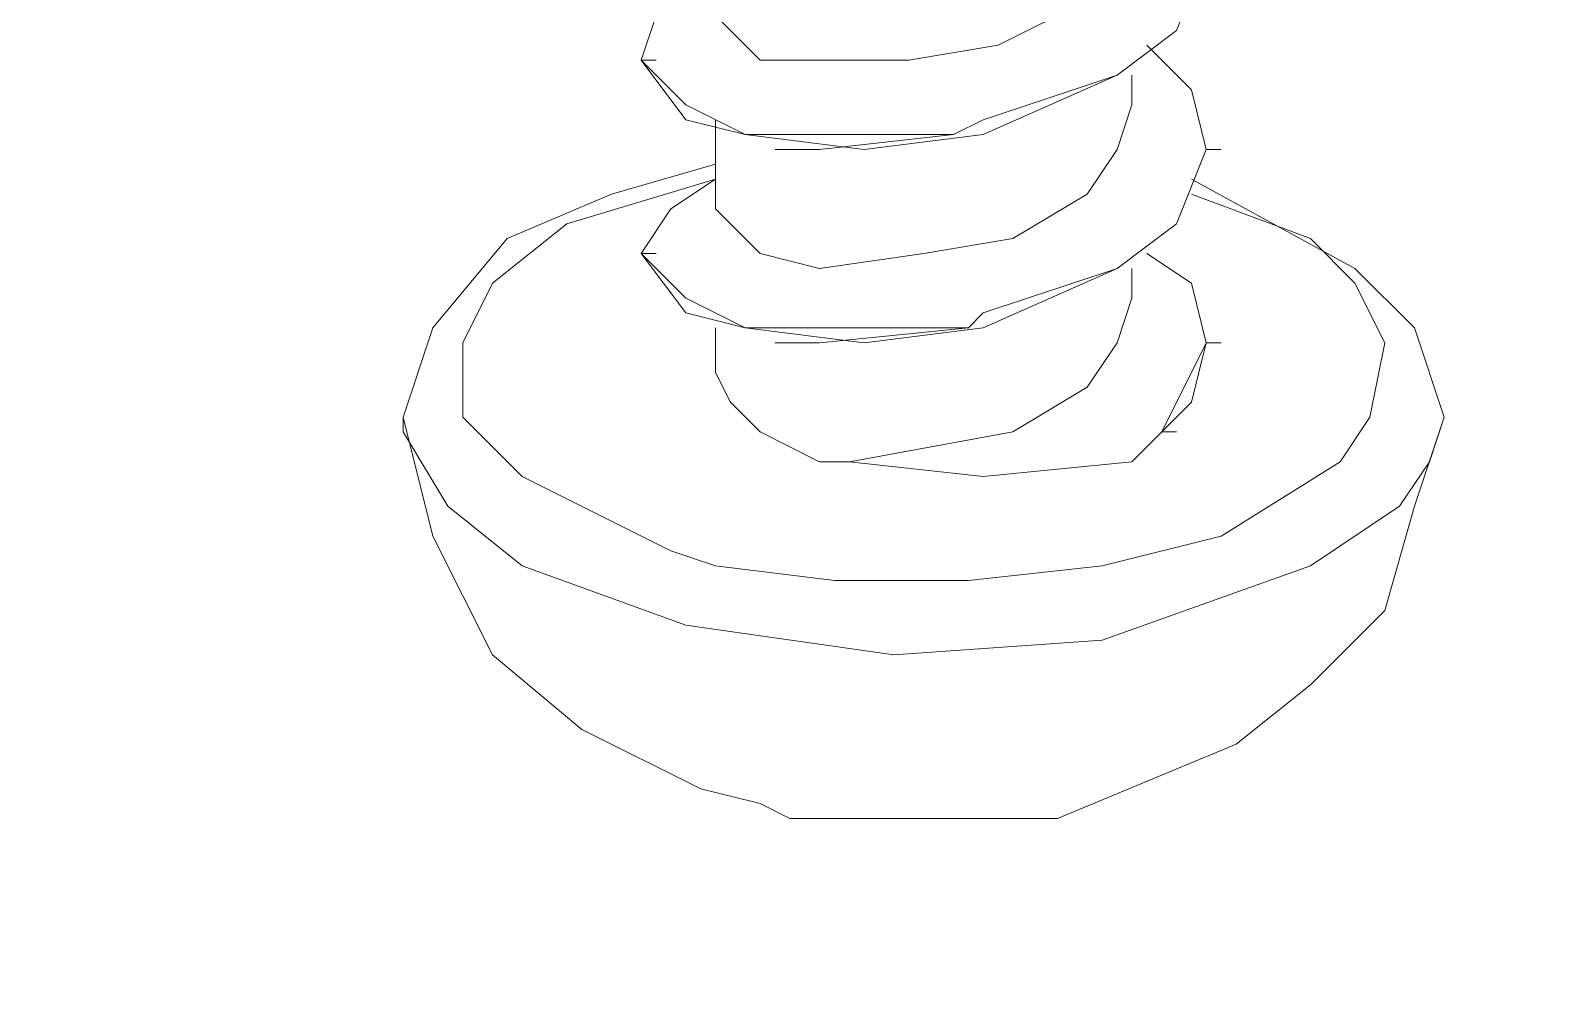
# Model space of a CAD drawing. Header units: centimetres. Extents: x -22.4 to 6.2, y -30.9 to -11.
# Drawn here: x -6.4321 to -5.9986, y -27.6791 to -27.4061 of the extents above; entities that cross this region are included whole.
import ezdxf

# ---------------------------------------------------------------- set-up
doc = ezdxf.new("R2010")
doc.units = ezdxf.units.CM
doc.header["$MEASUREMENT"] = 0
doc.layers.add('layer 1', color=7, linetype='Continuous')

msp = doc.modelspace()

# ---------------------------------------------------------------- linework, layer by layer
at = {"layer": 'layer 1', "lineweight": 9}
for points, knots in [([(-21.92211, -30.90598), (-21.92211, -30.90598), (6.24226, -30.90598), (6.24226, -30.90598), (6.24226, -30.90598), (6.24226, -30.90598), (6.24226, -11.33528), (6.24226, -11.33528), (6.24226, -11.33528), (6.24226, -11.33528), (-21.92211, -11.33528), (-21.92211, -11.33528), (-21.92211, -11.33528), (-21.92211, -11.33528), (-21.92211, -30.90598), (-21.92211, -30.90598)], [0, 0, 0, 0, 0.2, 0.2, 0.2, 0.2, 0.4, 0.4, 0.4, 0.4, 0.6, 0.6, 0.6, 0.6, 1, 1, 1, 1]), ([(-6.88905, -27.41453), (-6.88905, -27.41453), (-5.87729, -26.47474), (-5.87729, -26.47474), (-5.87729, -26.47474), (-5.87729, -26.47474), (-5.69102, -26.29694), (-5.69102, -26.29694)], [0, 0, 0, 0, 0.333333, 0.333333, 0.333333, 0.333333, 1, 1, 1, 1]), ([(-6.11859, -27.37219), (-6.11859, -27.37219), (-6.12282, -27.38489), (-6.12282, -27.38489), (-6.12282, -27.38489), (-6.12282, -27.38489), (-6.13129, -27.39759), (-6.13129, -27.39759), (-6.13129, -27.39759), (-6.13129, -27.39759), (-6.15669, -27.41029), (-6.15669, -27.41029), (-6.15669, -27.41029), (-6.15669, -27.41029), (-6.18209, -27.41453), (-6.18209, -27.41453), (-6.18209, -27.41453), (-6.18209, -27.41453), (-6.20749, -27.41453), (-6.20749, -27.41453)], [0, 0, 0, 0, 0.166667, 0.166667, 0.166667, 0.166667, 0.333333, 0.333333, 0.333333, 0.333333, 0.5, 0.5, 0.5, 0.5, 0.666667, 0.666667, 0.666667, 0.666667, 1, 1, 1, 1]), ([(-6.16092, -27.43146), (-6.16092, -27.43146), (-6.12282, -27.41876), (-6.12282, -27.41876), (-6.12282, -27.41876), (-6.12282, -27.41876), (-6.10589, -27.40606), (-6.10589, -27.40606), (-6.10589, -27.40606), (-6.10589, -27.40606), (-6.09742, -27.38489), (-6.09742, -27.38489)], [0, 0, 0, 0, 0.25, 0.25, 0.25, 0.25, 0.5, 0.5, 0.5, 0.5, 1, 1, 1, 1]), ([(-6.16092, -27.43569), (-6.16092, -27.43569), (-6.12282, -27.41876), (-6.12282, -27.41876), (-6.12282, -27.41876), (-6.12282, -27.41876), (-6.10589, -27.40606), (-6.10589, -27.40606), (-6.10589, -27.40606), (-6.10589, -27.40606), (-6.09742, -27.38489), (-6.09742, -27.38489)], [0, 0, 0, 0, 0.25, 0.25, 0.25, 0.25, 0.5, 0.5, 0.5, 0.5, 1, 1, 1, 1]), ([(-6.23712, -27.39336), (-6.23712, -27.39336), (-6.25405, -27.40183), (-6.25405, -27.40183), (-6.25405, -27.40183), (-6.25405, -27.40183), (-6.25829, -27.41453), (-6.25829, -27.41453)], [0, 0, 0, 0, 0.333333, 0.333333, 0.333333, 0.333333, 1, 1, 1, 1]), ([(-6.23712, -27.40183), (-6.23712, -27.40183), (-6.22442, -27.41453), (-6.22442, -27.41453), (-6.22442, -27.41453), (-6.22442, -27.41453), (-6.20749, -27.41453), (-6.20749, -27.41453)], [0, 0, 0, 0, 0.333333, 0.333333, 0.333333, 0.333333, 1, 1, 1, 1]), ([(-6.09742, -27.43993), (-6.09742, -27.43993), (-6.10165, -27.42299), (-6.10165, -27.42299), (-6.10165, -27.42299), (-6.10165, -27.42299), (-6.11435, -27.41029), (-6.11435, -27.41029)], [0, 0, 0, 0, 0.333333, 0.333333, 0.333333, 0.333333, 1, 1, 1, 1]), ([(-6.25829, -27.41453), (-6.25829, -27.41453), (-6.24559, -27.42723), (-6.24559, -27.42723), (-6.24559, -27.42723), (-6.24559, -27.42723), (-6.22865, -27.43569), (-6.22865, -27.43569)], [0, 0, 0, 0, 0.333333, 0.333333, 0.333333, 0.333333, 1, 1, 1, 1]), ([(-6.25829, -27.41453), (-6.25829, -27.41453), (-6.24559, -27.43146), (-6.24559, -27.43146), (-6.24559, -27.43146), (-6.24559, -27.43146), (-6.22865, -27.43569), (-6.22865, -27.43569)], [0, 0, 0, 0, 0.333333, 0.333333, 0.333333, 0.333333, 1, 1, 1, 1]), ([(-6.11859, -27.42723), (-6.11859, -27.42723), (-6.12282, -27.43993), (-6.12282, -27.43993), (-6.12282, -27.43993), (-6.12282, -27.43993), (-6.13129, -27.45263), (-6.13129, -27.45263), (-6.13129, -27.45263), (-6.13129, -27.45263), (-6.15245, -27.46533), (-6.15245, -27.46533), (-6.15245, -27.46533), (-6.15245, -27.46533), (-6.17785, -27.46956), (-6.17785, -27.46956), (-6.17785, -27.46956), (-6.17785, -27.46956), (-6.20749, -27.47379), (-6.20749, -27.47379)], [0, 0, 0, 0, 0.166667, 0.166667, 0.166667, 0.166667, 0.333333, 0.333333, 0.333333, 0.333333, 0.5, 0.5, 0.5, 0.5, 0.666667, 0.666667, 0.666667, 0.666667, 1, 1, 1, 1]), ([(-6.22865, -27.43569), (-6.22865, -27.43569), (-6.19479, -27.43993), (-6.19479, -27.43993), (-6.19479, -27.43993), (-6.19479, -27.43993), (-6.16092, -27.43569), (-6.16092, -27.43569)], [0, 0, 0, 0, 0.333333, 0.333333, 0.333333, 0.333333, 1, 1, 1, 1]), ([(-6.16092, -27.48649), (-6.16092, -27.48649), (-6.12282, -27.47379), (-6.12282, -27.47379), (-6.12282, -27.47379), (-6.12282, -27.47379), (-6.10589, -27.46109), (-6.10589, -27.46109), (-6.10589, -27.46109), (-6.10589, -27.46109), (-6.09742, -27.43993), (-6.09742, -27.43993)], [0, 0, 0, 0, 0.25, 0.25, 0.25, 0.25, 0.5, 0.5, 0.5, 0.5, 1, 1, 1, 1]), ([(-6.16092, -27.49073), (-6.16092, -27.49073), (-6.12282, -27.47379), (-6.12282, -27.47379), (-6.12282, -27.47379), (-6.12282, -27.47379), (-6.10589, -27.46109), (-6.10589, -27.46109), (-6.10589, -27.46109), (-6.10589, -27.46109), (-6.09742, -27.43993), (-6.09742, -27.43993)], [0, 0, 0, 0, 0.25, 0.25, 0.25, 0.25, 0.5, 0.5, 0.5, 0.5, 1, 1, 1, 1]), ([(-6.23712, -27.44416), (-6.23712, -27.44416), (-6.26675, -27.45263), (-6.26675, -27.45263), (-6.26675, -27.45263), (-6.26675, -27.45263), (-6.29639, -27.46533), (-6.29639, -27.46533), (-6.29639, -27.46533), (-6.29639, -27.46533), (-6.31755, -27.49073), (-6.31755, -27.49073), (-6.31755, -27.49073), (-6.31755, -27.49073), (-6.32602, -27.51613), (-6.32602, -27.51613)], [0, 0, 0, 0, 0.2, 0.2, 0.2, 0.2, 0.4, 0.4, 0.4, 0.4, 0.6, 0.6, 0.6, 0.6, 1, 1, 1, 1]), ([(-6.23712, -27.44839), (-6.23712, -27.44839), (-6.27945, -27.46109), (-6.27945, -27.46109), (-6.27945, -27.46109), (-6.27945, -27.46109), (-6.30062, -27.47803), (-6.30062, -27.47803), (-6.30062, -27.47803), (-6.30062, -27.47803), (-6.30909, -27.49496), (-6.30909, -27.49496), (-6.30909, -27.49496), (-6.30909, -27.49496), (-6.30909, -27.51613), (-6.30909, -27.51613), (-6.30909, -27.51613), (-6.30909, -27.51613), (-6.29215, -27.53306), (-6.29215, -27.53306), (-6.29215, -27.53306), (-6.29215, -27.53306), (-6.24982, -27.55423), (-6.24982, -27.55423)], [0, 0, 0, 0, 0.142857, 0.142857, 0.142857, 0.142857, 0.285714, 0.285714, 0.285714, 0.285714, 0.428571, 0.428571, 0.428571, 0.428571, 0.571429, 0.571429, 0.571429, 0.571429, 0.714286, 0.714286, 0.714286, 0.714286, 1, 1, 1, 1]), ([(-6.23712, -27.44839), (-6.23712, -27.44839), (-6.24982, -27.45686), (-6.24982, -27.45686), (-6.24982, -27.45686), (-6.24982, -27.45686), (-6.25829, -27.46956), (-6.25829, -27.46956)], [0, 0, 0, 0, 0.333333, 0.333333, 0.333333, 0.333333, 1, 1, 1, 1]), ([(-6.02969, -27.51613), (-6.02969, -27.51613), (-6.03815, -27.49073), (-6.03815, -27.49073), (-6.03815, -27.49073), (-6.03815, -27.49073), (-6.05509, -27.47379), (-6.05509, -27.47379), (-6.05509, -27.47379), (-6.05509, -27.47379), (-6.10165, -27.44839), (-6.10165, -27.44839)], [0, 0, 0, 0, 0.25, 0.25, 0.25, 0.25, 0.5, 0.5, 0.5, 0.5, 1, 1, 1, 1]), ([(-6.10165, -27.45263), (-6.10165, -27.45263), (-6.06779, -27.46533), (-6.06779, -27.46533), (-6.06779, -27.46533), (-6.06779, -27.46533), (-6.05509, -27.47803), (-6.05509, -27.47803), (-6.05509, -27.47803), (-6.05509, -27.47803), (-6.04662, -27.49496), (-6.04662, -27.49496), (-6.04662, -27.49496), (-6.04662, -27.49496), (-6.05085, -27.51613), (-6.05085, -27.51613), (-6.05085, -27.51613), (-6.05085, -27.51613), (-6.05932, -27.52883), (-6.05932, -27.52883), (-6.05932, -27.52883), (-6.05932, -27.52883), (-6.09319, -27.54999), (-6.09319, -27.54999), (-6.09319, -27.54999), (-6.09319, -27.54999), (-6.12705, -27.55846), (-6.12705, -27.55846), (-6.12705, -27.55846), (-6.12705, -27.55846), (-6.16515, -27.56269), (-6.16515, -27.56269), (-6.16515, -27.56269), (-6.16515, -27.56269), (-6.20325, -27.56269), (-6.20325, -27.56269), (-6.20325, -27.56269), (-6.20325, -27.56269), (-6.23712, -27.55846), (-6.23712, -27.55846)], [0, 0, 0, 0, 0.090909, 0.090909, 0.090909, 0.090909, 0.181818, 0.181818, 0.181818, 0.181818, 0.272727, 0.272727, 0.272727, 0.272727, 0.363636, 0.363636, 0.363636, 0.363636, 0.454545, 0.454545, 0.454545, 0.454545, 0.545455, 0.545455, 0.545455, 0.545455, 0.636364, 0.636364, 0.636364, 0.636364, 0.727273, 0.727273, 0.727273, 0.727273, 0.818182, 0.818182, 0.818182, 0.818182, 1, 1, 1, 1]), ([(-6.23712, -27.45686), (-6.23712, -27.45686), (-6.22442, -27.46956), (-6.22442, -27.46956), (-6.22442, -27.46956), (-6.22442, -27.46956), (-6.20749, -27.47379), (-6.20749, -27.47379)], [0, 0, 0, 0, 0.333333, 0.333333, 0.333333, 0.333333, 1, 1, 1, 1]), ([(-6.25829, -27.46956), (-6.25829, -27.46956), (-6.24559, -27.48226), (-6.24559, -27.48226), (-6.24559, -27.48226), (-6.24559, -27.48226), (-6.22865, -27.49073), (-6.22865, -27.49073)], [0, 0, 0, 0, 0.333333, 0.333333, 0.333333, 0.333333, 1, 1, 1, 1]), ([(-6.25829, -27.46956), (-6.25829, -27.46956), (-6.24559, -27.48649), (-6.24559, -27.48649), (-6.24559, -27.48649), (-6.24559, -27.48649), (-6.22865, -27.49073), (-6.22865, -27.49073)], [0, 0, 0, 0, 0.333333, 0.333333, 0.333333, 0.333333, 1, 1, 1, 1]), ([(-6.09742, -27.49496), (-6.09742, -27.49496), (-6.10165, -27.47803), (-6.10165, -27.47803), (-6.10165, -27.47803), (-6.10165, -27.47803), (-6.11435, -27.46956), (-6.11435, -27.46956)], [0, 0, 0, 0, 0.333333, 0.333333, 0.333333, 0.333333, 1, 1, 1, 1]), ([(-6.11859, -27.48226), (-6.11859, -27.48226), (-6.12282, -27.49496), (-6.12282, -27.49496), (-6.12282, -27.49496), (-6.12282, -27.49496), (-6.13129, -27.50766), (-6.13129, -27.50766), (-6.13129, -27.50766), (-6.13129, -27.50766), (-6.15245, -27.52036), (-6.15245, -27.52036), (-6.15245, -27.52036), (-6.15245, -27.52036), (-6.19902, -27.52883), (-6.19902, -27.52883)], [0, 0, 0, 0, 0.2, 0.2, 0.2, 0.2, 0.4, 0.4, 0.4, 0.4, 0.6, 0.6, 0.6, 0.6, 1, 1, 1, 1]), ([(-6.22865, -27.49073), (-6.22865, -27.49073), (-6.19479, -27.49496), (-6.19479, -27.49496), (-6.19479, -27.49496), (-6.19479, -27.49496), (-6.16092, -27.49073), (-6.16092, -27.49073)], [0, 0, 0, 0, 0.333333, 0.333333, 0.333333, 0.333333, 1, 1, 1, 1]), ([(-6.09742, -27.49496), (-6.09742, -27.49496), (-6.11012, -27.52036), (-6.11012, -27.52036), (-6.11012, -27.52036), (-6.11012, -27.52036), (-6.11859, -27.52883), (-6.11859, -27.52883)], [0, 0, 0, 0, 0.333333, 0.333333, 0.333333, 0.333333, 1, 1, 1, 1]), ([(-6.11012, -27.52036), (-6.11012, -27.52036), (-6.10165, -27.51189), (-6.10165, -27.51189), (-6.10165, -27.51189), (-6.10165, -27.51189), (-6.09742, -27.49496), (-6.09742, -27.49496)], [0, 0, 0, 0, 0.333333, 0.333333, 0.333333, 0.333333, 1, 1, 1, 1]), ([(-6.20749, -27.52883), (-6.20749, -27.52883), (-6.22442, -27.52036), (-6.22442, -27.52036), (-6.22442, -27.52036), (-6.22442, -27.52036), (-6.23289, -27.51189), (-6.23289, -27.51189), (-6.23289, -27.51189), (-6.23289, -27.51189), (-6.23712, -27.50343), (-6.23712, -27.50343)], [0, 0, 0, 0, 0.25, 0.25, 0.25, 0.25, 0.5, 0.5, 0.5, 0.5, 1, 1, 1, 1]), ([(-6.32602, -27.51613), (-6.32602, -27.51613), (-6.31755, -27.54999), (-6.31755, -27.54999), (-6.31755, -27.54999), (-6.31755, -27.54999), (-6.30062, -27.58386), (-6.30062, -27.58386), (-6.30062, -27.58386), (-6.30062, -27.58386), (-6.27522, -27.60503), (-6.27522, -27.60503), (-6.27522, -27.60503), (-6.27522, -27.60503), (-6.24135, -27.62196), (-6.24135, -27.62196)], [0, 0, 0, 0, 0.2, 0.2, 0.2, 0.2, 0.4, 0.4, 0.4, 0.4, 0.6, 0.6, 0.6, 0.6, 1, 1, 1, 1]), ([(-6.02969, -27.51613), (-6.02969, -27.51613), (-6.03392, -27.52883), (-6.03392, -27.52883), (-6.03392, -27.52883), (-6.03392, -27.52883), (-6.04239, -27.54153), (-6.04239, -27.54153), (-6.04239, -27.54153), (-6.04239, -27.54153), (-6.06779, -27.55846), (-6.06779, -27.55846), (-6.06779, -27.55846), (-6.06779, -27.55846), (-6.12705, -27.57963), (-6.12705, -27.57963), (-6.12705, -27.57963), (-6.12705, -27.57963), (-6.18632, -27.58386), (-6.18632, -27.58386), (-6.18632, -27.58386), (-6.18632, -27.58386), (-6.24559, -27.57539), (-6.24559, -27.57539)], [0, 0, 0, 0, 0.142857, 0.142857, 0.142857, 0.142857, 0.285714, 0.285714, 0.285714, 0.285714, 0.428571, 0.428571, 0.428571, 0.428571, 0.571429, 0.571429, 0.571429, 0.571429, 0.714286, 0.714286, 0.714286, 0.714286, 1, 1, 1, 1]), ([(-6.19902, -27.63043), (-6.19902, -27.63043), (-6.13975, -27.63043), (-6.13975, -27.63043), (-6.13975, -27.63043), (-6.13975, -27.63043), (-6.08895, -27.60926), (-6.08895, -27.60926), (-6.08895, -27.60926), (-6.08895, -27.60926), (-6.06779, -27.59233), (-6.06779, -27.59233), (-6.06779, -27.59233), (-6.06779, -27.59233), (-6.04662, -27.57116), (-6.04662, -27.57116), (-6.04662, -27.57116), (-6.04662, -27.57116), (-6.03815, -27.54153), (-6.03815, -27.54153), (-6.03815, -27.54153), (-6.03815, -27.54153), (-6.02969, -27.51613), (-6.02969, -27.51613)], [0, 0, 0, 0, 0.142857, 0.142857, 0.142857, 0.142857, 0.285714, 0.285714, 0.285714, 0.285714, 0.428571, 0.428571, 0.428571, 0.428571, 0.571429, 0.571429, 0.571429, 0.571429, 0.714286, 0.714286, 0.714286, 0.714286, 1, 1, 1, 1]), ([(-6.32602, -27.52036), (-6.32602, -27.52036), (-6.31332, -27.54153), (-6.31332, -27.54153), (-6.31332, -27.54153), (-6.31332, -27.54153), (-6.29215, -27.55846), (-6.29215, -27.55846), (-6.29215, -27.55846), (-6.29215, -27.55846), (-6.24559, -27.57539), (-6.24559, -27.57539)], [0, 0, 0, 0, 0.25, 0.25, 0.25, 0.25, 0.5, 0.5, 0.5, 0.5, 1, 1, 1, 1]), ([(-6.19902, -27.52883), (-6.19902, -27.52883), (-6.16092, -27.53306), (-6.16092, -27.53306), (-6.16092, -27.53306), (-6.16092, -27.53306), (-6.11859, -27.52883), (-6.11859, -27.52883)], [0, 0, 0, 0, 0.333333, 0.333333, 0.333333, 0.333333, 1, 1, 1, 1])]:
    msp.add_open_spline(points, degree=3, knots=knots, dxfattribs=at)
for points in [[(-6.25829, -27.41453), (-6.25829, -27.41453), (-6.25405, -27.41453), (-6.25405, -27.41453)], [(-6.11859, -27.42723), (-6.11859, -27.42723), (-6.11859, -27.41876), (-6.11859, -27.41876)], [(-6.23712, -27.45686), (-6.23712, -27.45686), (-6.23712, -27.43146), (-6.23712, -27.43146)], [(-6.16939, -27.43569), (-6.16939, -27.43569), (-6.16092, -27.43146), (-6.16092, -27.43146)], [(-6.22865, -27.43569), (-6.22865, -27.43569), (-6.22019, -27.43569), (-6.22019, -27.43569)], [(-6.22019, -27.43569), (-6.22019, -27.43569), (-6.16939, -27.43569), (-6.16939, -27.43569)], [(-6.20749, -27.43993), (-6.20749, -27.43993), (-6.16939, -27.43569), (-6.16939, -27.43569)], [(-6.22019, -27.43993), (-6.22019, -27.43993), (-6.20749, -27.43993), (-6.20749, -27.43993)], [(-6.09742, -27.43993), (-6.09742, -27.43993), (-6.09319, -27.43993), (-6.09319, -27.43993)], [(-6.25829, -27.46956), (-6.25829, -27.46956), (-6.25405, -27.46956), (-6.25405, -27.46956)], [(-6.11859, -27.48226), (-6.11859, -27.48226), (-6.11859, -27.47379), (-6.11859, -27.47379)], [(-6.16515, -27.49073), (-6.16515, -27.49073), (-6.16092, -27.48649), (-6.16092, -27.48649)], [(-6.23712, -27.50343), (-6.23712, -27.50343), (-6.23712, -27.49073), (-6.23712, -27.49073)], [(-6.22865, -27.49073), (-6.22865, -27.49073), (-6.22019, -27.49073), (-6.22019, -27.49073)], [(-6.22019, -27.49073), (-6.22019, -27.49073), (-6.16515, -27.49073), (-6.16515, -27.49073)], [(-6.20749, -27.49496), (-6.20749, -27.49496), (-6.16515, -27.49073), (-6.16515, -27.49073)], [(-6.22019, -27.49496), (-6.22019, -27.49496), (-6.20749, -27.49496), (-6.20749, -27.49496)], [(-6.09742, -27.49496), (-6.09742, -27.49496), (-6.09319, -27.49496), (-6.09319, -27.49496)], [(-6.32602, -27.51613), (-6.32602, -27.51613), (-6.32602, -27.52036), (-6.32602, -27.52036)], [(-6.11859, -27.52883), (-6.11859, -27.52883), (-6.11012, -27.52036), (-6.11012, -27.52036)], [(-6.11012, -27.52036), (-6.11012, -27.52036), (-6.10589, -27.52036), (-6.10589, -27.52036)], [(-6.20749, -27.52883), (-6.20749, -27.52883), (-6.19902, -27.52883), (-6.19902, -27.52883)], [(-6.24982, -27.55423), (-6.24982, -27.55423), (-6.23712, -27.55846), (-6.23712, -27.55846)], [(-6.24135, -27.62196), (-6.24135, -27.62196), (-6.22442, -27.62619), (-6.22442, -27.62619)], [(-6.22442, -27.62619), (-6.22442, -27.62619), (-6.21595, -27.63043), (-6.21595, -27.63043)], [(-6.21595, -27.63043), (-6.21595, -27.63043), (-6.19902, -27.63043), (-6.19902, -27.63043)], [(-6.19902, -27.63043), (-6.19902, -27.63043), (-6.19479, -27.63043), (-6.19479, -27.63043)]]:
    msp.add_open_spline(points, degree=3, dxfattribs=at)

doc.saveas('drawing.dxf')
